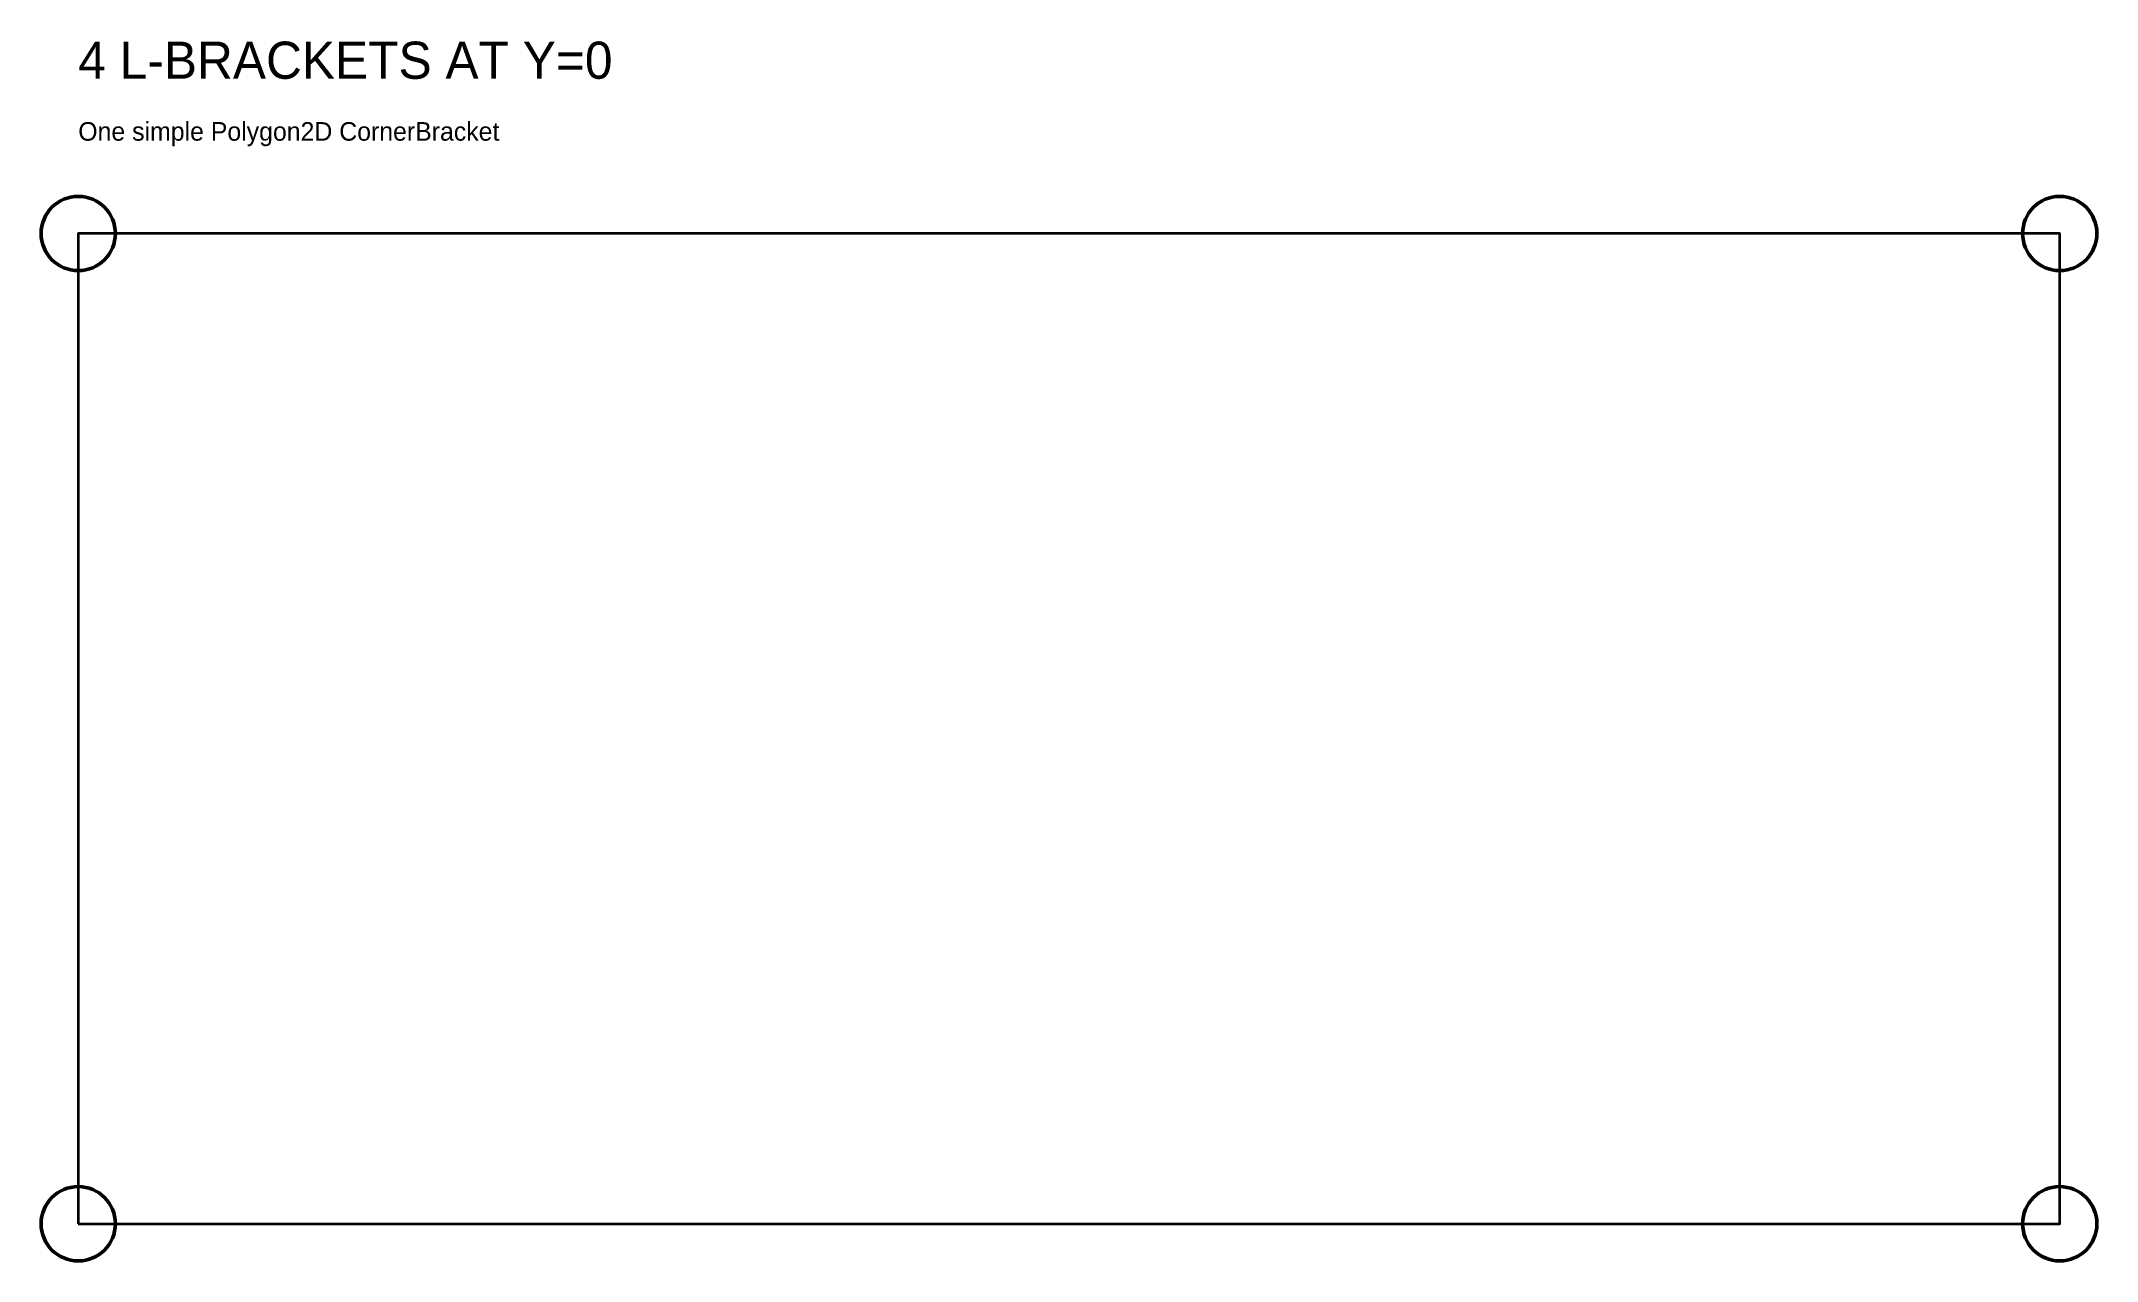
# Model space of a CAD drawing. Header units: millimetres. Extents: x -166 to 166, y -6 to 191.
import ezdxf

# ---------------------------------------------------------------- set-up
doc = ezdxf.new("R2010")
doc.units = ezdxf.units.MM
doc.layers.add('BRACKET', color=3, linetype='Continuous', lineweight=50)
doc.layers.add('FRAME', color=8, linetype='Continuous', lineweight=35)
doc.layers.add('TEXT', color=7, linetype='Continuous')

msp = doc.modelspace()

# ---------------------------------------------------------------- linework, layer by layer
at = {"layer": 'BRACKET'}
for centre in [(-160, 160), (160, 160), (-160, 0), (160, 0)]:
    msp.add_circle(centre, 6, dxfattribs=at)
at = {"layer": 'FRAME'}
msp.add_lwpolyline([(-160, 0), (160, 0), (160, 160), (-160, 160)], close=True, dxfattribs=at)

# ---------------------------------------------------------------- texts
at = {"layer": 'TEXT'}
for s, height, p in [('4 L-BRACKETS AT Y=0', 6, (-160, 185)), ('One simple Polygon2D CornerBracket', 3, (-160, 175))]:
    msp.add_text(s, height=height, dxfattribs=at).set_placement(p)

doc.saveas('drawing.dxf')
